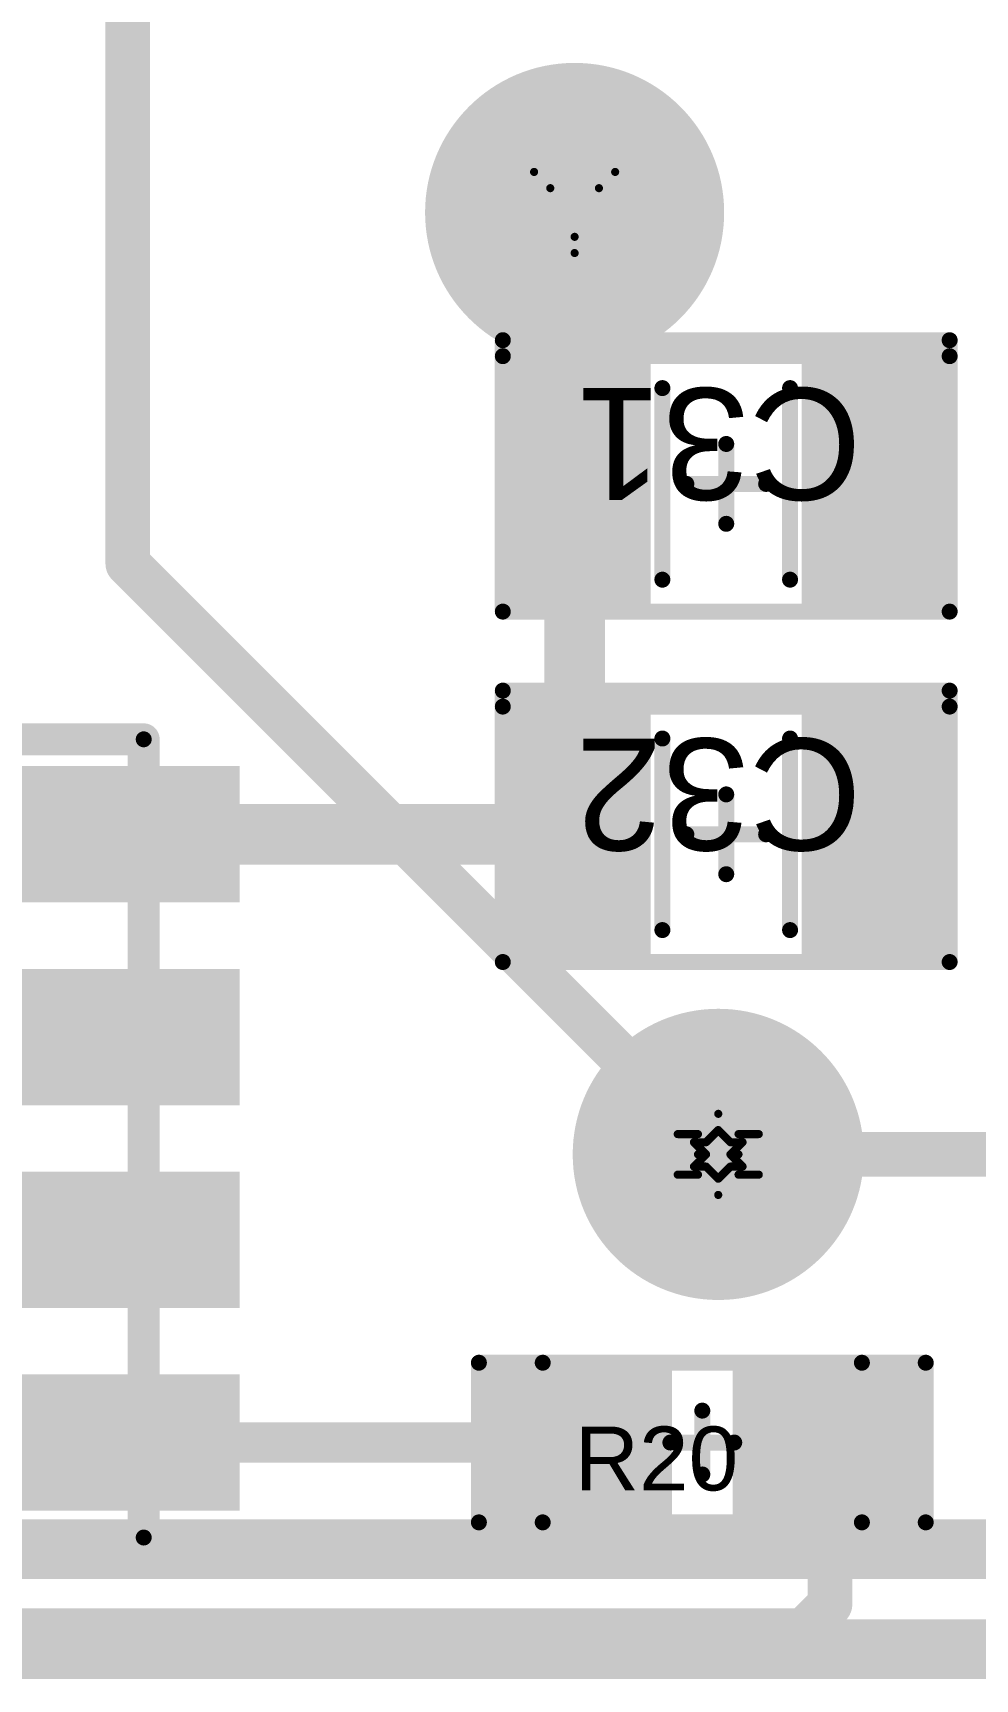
# Model space of a CAD drawing. Header units: inches. Extents: x -21 to 344, y -3 to 240.
# Drawn here: x 64.71 to 70.61, y 26.01 to 36.32 of the extents above; entities that cross this region are included whole.
import ezdxf

# ---------------------------------------------------------------- set-up
doc = ezdxf.new("R2010")
doc.units = ezdxf.units.IN
for name, color, linetype in [('Bottom 3D Body', 216, 'Continuous'), ('Bottom Layer', 5, 'Continuous'), ('Drill Drawing', 1, 'Continuous'), ('Int1 -GND)', 76, 'Continuous'), ('Int2 -PWR)', 16, 'Continuous'), ('Top Component Center', 76, 'Continuous'), ('Top Designator', 56, 'Continuous'), ('Top Layer', 1, 'Continuous'), ('Top Overlay', 2, 'Continuous'), ('Top Paste', 8, 'Continuous'), ('Top Solder', 216, 'Continuous'), ('Via Holes', 16, 'Continuous')]:
    doc.layers.add(name, color=color, linetype=linetype)
doc.styles.add('Arial', font='', dxfattribs={"height": 0.2})
doc.styles.get('Arial').set_extended_font_data('Arial')

# ---------------------------------------------------------------- blocks, each defined once
blk = doc.blocks.new('SOIC8_7')
at = {"layer": 'Top Layer'}
for points in [[(-2.2049994, 3.474999399999999), (-1.6050006, 3.474999399999999), (-1.6050006, 1.92499996), (-2.2049994, 1.92499996)], [(-0.9349994, 3.474999399999999), (-0.3350006, 3.474999399999999), (-0.3350006, 1.92499996), (-0.9349994, 1.92499996)], [(0.3350006, 3.474999399999999), (0.9349994, 3.474999399999999), (0.9349994, 1.92499996), (0.3350006, 1.92499996)], [(1.6050006, 3.474999399999999), (2.2049994, 3.474999399999999), (2.2049994, 1.92499996), (1.6050006, 1.92499996)], [(-2.2049994, -1.92499996), (-1.6050006, -1.92499996), (-1.6050006, -3.474999399999999), (-2.2049994, -3.474999399999999)], [(-0.9349994, -1.92499996), (-0.3350006, -1.92499996), (-0.3350006, -3.474999399999999), (-0.9349994, -3.474999399999999)], [(0.3350006, -1.92499996), (0.9349994, -1.92499996), (0.9349994, -3.474999399999999), (0.3350006, -3.474999399999999)], [(1.6050006, -1.92499996), (2.2049994, -1.92499996), (2.2049994, -3.474999399999999), (1.6050006, -3.474999399999999)]]:
    blk.add_hatch(color=1, dxfattribs=at).paths.add_polyline_path(points)
at = {"layer": 'Top Paste'}
for points in [[(-2.3319994, 3.6019994), (-1.4780006, 3.6019994), (-1.4780006, 1.79799996), (-2.3319994, 1.79799996)], [(-1.0619994, 3.6019994), (-0.2080006, 3.6019994), (-0.2080006, 1.79799996), (-1.0619994, 1.79799996)], [(0.2080006, 3.6019994), (1.0619994, 3.6019994), (1.0619994, 1.79799996), (0.2080006, 1.79799996)], [(1.4780006, 3.6019994), (2.3319994, 3.6019994), (2.3319994, 1.79799996), (1.4780006, 1.79799996)], [(-2.3319994, -1.79799996), (-1.4780006, -1.79799996), (-1.4780006, -3.6019994), (-2.3319994, -3.6019994)], [(-1.0619994, -1.79799996), (-0.2080006, -1.79799996), (-0.2080006, -3.6019994), (-1.0619994, -3.6019994)], [(0.2080006, -1.79799996), (1.0619994, -1.79799996), (1.0619994, -3.6019994), (0.2080006, -3.6019994)], [(1.4780006, -1.79799996), (2.3319994, -1.79799996), (2.3319994, -3.6019994), (1.4780006, -3.6019994)]]:
    blk.add_hatch(color=8, dxfattribs=at).paths.add_polyline_path(points)
at = {"layer": 'Top Solder'}
for points in [[(-2.27499926, 3.54499926), (-1.53500074, 3.54499926), (-1.53500074, 1.8550001), (-2.27499926, 1.8550001)], [(-1.00499926, 3.54499926), (-0.26500074, 3.54499926), (-0.26500074, 1.8550001), (-1.00499926, 1.8550001)], [(0.26500074, 3.54499926), (1.00499926, 3.54499926), (1.00499926, 1.8550001), (0.26500074, 1.8550001)], [(1.53500074, 3.54499926), (2.27499926, 3.54499926), (2.27499926, 1.8550001), (1.53500074, 1.8550001)], [(-2.27499926, -1.8550001), (-1.53500074, -1.8550001), (-1.53500074, -3.54499926), (-2.27499926, -3.54499926)], [(-1.00499926, -1.8550001), (-0.26500074, -1.8550001), (-0.26500074, -3.54499926), (-1.00499926, -3.54499926)], [(0.26500074, -1.8550001), (1.00499926, -1.8550001), (1.00499926, -3.54499926), (0.26500074, -3.54499926)], [(1.53500074, -1.8550001), (2.27499926, -1.8550001), (2.27499926, -3.54499926), (1.53500074, -3.54499926)]]:
    blk.add_hatch(color=216, dxfattribs=at).paths.add_polyline_path(points)
at = {"layer": 'Bottom 3D Body'}
for points in [[(-2.50000008, -2.99999908, 0.1999996, 0.1999996, 0), (-2.50000008, 2.99999908, 0.1999996, 0.1999996, 0)], [(2.50000008, 2.99999908, 0.1999996, 0.1999996, 0), (-2.50000008, 2.99999908, 0.1999996, 0.1999996, 0)], [(2.50000008, -2.99999908, 0.1999996, 0.1999996, 0), (2.50000008, 2.99999908, 0.1999996, 0.1999996, 0)], [(2.50000008, -2.99999908, 0.1999996, 0.1999996, 0), (-2.50000008, -2.99999908, 0.1999996, 0.1999996, 0)]]:
    blk.add_lwpolyline(points, format="xyseb", dxfattribs=at)
for points in [[(-2.54999998, 2.99999908, 0.0999998, 0.0999998, 1), (-2.45000018, 2.99999908, 0.0999998, 0.0999998, 1)], [(-2.54999998, 2.99999908, 0.0999998, 0.0999998, 1), (-2.45000018, 2.99999908, 0.0999998, 0.0999998, 1)], [(2.45000018, 2.99999908, 0.0999998, 0.0999998, 1), (2.54999998, 2.99999908, 0.0999998, 0.0999998, 1)], [(2.45000018, 2.99999908, 0.0999998, 0.0999998, 1), (2.54999998, 2.99999908, 0.0999998, 0.0999998, 1)], [(-1.90000128, -2.50000008, 0.2499995, 0.2499995, 1), (-2.10000088, -2.50000008, 0.2499995, 0.2499995, 1)], [(-2.16250012, -2.50000008, 0.12499848, 0.12499848, 1), (-2.03750164, -2.50000008, 0.12499848, 0.12499848, 1)], [(-1.96250052, -2.50000008, 0.12499848, 0.12499848, 1), (-1.83750204, -2.50000008, 0.12499848, 0.12499848, 1)], [(-2.54999998, -2.99999908, 0.0999998, 0.0999998, 1), (-2.45000018, -2.99999908, 0.0999998, 0.0999998, 1)], [(-2.54999998, -2.99999908, 0.0999998, 0.0999998, 1), (-2.45000018, -2.99999908, 0.0999998, 0.0999998, 1)], [(2.45000018, -2.99999908, 0.0999998, 0.0999998, 1), (2.54999998, -2.99999908, 0.0999998, 0.0999998, 1)], [(2.45000018, -2.99999908, 0.0999998, 0.0999998, 1), (2.54999998, -2.99999908, 0.0999998, 0.0999998, 1)]]:
    blk.add_lwpolyline(points, format="xyseb", close=True, dxfattribs=at)
at = {"layer": 'Top Component Center'}
for points in [[(-2.50000008, -2.99999908, 0.0999998, 0.0999998, 0), (-2.50000008, 2.99999908, 0.0999998, 0.0999998, 0)], [(2.50000008, 2.99999908, 0.0999998, 0.0999998, 0), (-2.50000008, 2.99999908, 0.0999998, 0.0999998, 0)], [(2.50000008, -2.99999908, 0.0999998, 0.0999998, 0), (2.50000008, 2.99999908, 0.0999998, 0.0999998, 0)], [(0, -0.499999, 0.0999998, 0.0999998, 0), (0, 0.499999, 0.0999998, 0.0999998, 0)], [(0.499999, 0, 0.0999998, 0.0999998, 0), (-0.499999, 0, 0.0999998, 0.0999998, 0)], [(2.50000008, -2.99999908, 0.0999998, 0.0999998, 0), (-2.50000008, -2.99999908, 0.0999998, 0.0999998, 0)]]:
    blk.add_lwpolyline(points, format="xyseb", dxfattribs=at)
for points in [[(-2.52499876, 2.99999908, 0.0499999, 0.0499999, 1), (-2.4750014, 2.99999908, 0.0499999, 0.0499999, 1)], [(-2.52499876, 2.99999908, 0.0499999, 0.0499999, 1), (-2.4750014, 2.99999908, 0.0499999, 0.0499999, 1)], [(2.4750014, 2.99999908, 0.0499999, 0.0499999, 1), (2.52499876, 2.99999908, 0.0499999, 0.0499999, 1)], [(2.4750014, 2.99999908, 0.0499999, 0.0499999, 1), (2.52499876, 2.99999908, 0.0499999, 0.0499999, 1)], [(-0.02499868, 0.499999, 0.0499999, 0.0499999, 1), (0.02499868, 0.499999, 0.0499999, 0.0499999, 1)], [(-0.5249976799999999, 0, 0.0499999, 0.0499999, 1), (-0.47500032, 0, 0.0499999, 0.0499999, 1)], [(0.47500032, 0, 0.0499999, 0.0499999, 1), (0.5249976799999999, 0, 0.0499999, 0.0499999, 1)], [(-0.02499868, -0.499999, 0.0499999, 0.0499999, 1), (0.02499868, -0.499999, 0.0499999, 0.0499999, 1)], [(-2.52499876, -2.99999908, 0.0499999, 0.0499999, 1), (-2.4750014, -2.99999908, 0.0499999, 0.0499999, 1)], [(-2.52499876, -2.99999908, 0.0499999, 0.0499999, 1), (-2.4750014, -2.99999908, 0.0499999, 0.0499999, 1)], [(2.4750014, -2.99999908, 0.0499999, 0.0499999, 1), (2.52499876, -2.99999908, 0.0499999, 0.0499999, 1)], [(2.4750014, -2.99999908, 0.0499999, 0.0499999, 1), (2.52499876, -2.99999908, 0.0499999, 0.0499999, 1)]]:
    blk.add_lwpolyline(points, format="xyseb", close=True, dxfattribs=at)
at = {"layer": 'Top Designator'}
for points in [[(-2.50000008, -2.99999908, 0.0999998, 0.0999998, 0), (-2.50000008, 2.99999908, 0.0999998, 0.0999998, 0)], [(2.50000008, 2.99999908, 0.0999998, 0.0999998, 0), (-2.50000008, 2.99999908, 0.0999998, 0.0999998, 0)], [(2.50000008, -2.99999908, 0.0999998, 0.0999998, 0), (2.50000008, 2.99999908, 0.0999998, 0.0999998, 0)], [(2.50000008, -2.99999908, 0.0999998, 0.0999998, 0), (-2.50000008, -2.99999908, 0.0999998, 0.0999998, 0)]]:
    blk.add_lwpolyline(points, format="xyseb", dxfattribs=at)
for points in [[(-2.52499876, 2.99999908, 0.0499999, 0.0499999, 1), (-2.4750014, 2.99999908, 0.0499999, 0.0499999, 1)], [(-2.52499876, 2.99999908, 0.0499999, 0.0499999, 1), (-2.4750014, 2.99999908, 0.0499999, 0.0499999, 1)], [(2.4750014, 2.99999908, 0.0499999, 0.0499999, 1), (2.52499876, 2.99999908, 0.0499999, 0.0499999, 1)], [(2.4750014, 2.99999908, 0.0499999, 0.0499999, 1), (2.52499876, 2.99999908, 0.0499999, 0.0499999, 1)], [(-2.52499876, -2.99999908, 0.0499999, 0.0499999, 1), (-2.4750014, -2.99999908, 0.0499999, 0.0499999, 1)], [(-2.52499876, -2.99999908, 0.0499999, 0.0499999, 1), (-2.4750014, -2.99999908, 0.0499999, 0.0499999, 1)], [(2.4750014, -2.99999908, 0.0499999, 0.0499999, 1), (2.52499876, -2.99999908, 0.0499999, 0.0499999, 1)], [(2.4750014, -2.99999908, 0.0499999, 0.0499999, 1), (2.52499876, -2.99999908, 0.0499999, 0.0499999, 1)]]:
    blk.add_lwpolyline(points, format="xyseb", close=True, dxfattribs=at)
at = {"layer": 'Top Overlay'}
for points in [[(-2.50000008, 0.499999, 0.1999996, 0.1999996, 0), (-2.50000008, 1.49999954, 0.1999996, 0.1999996, 0)], [(2.50000008, 1.49999954, 0.1999996, 0.1999996, 0), (-2.50000008, 1.49999954, 0.1999996, 0.1999996, 0)], [(2.50000008, -1.49999954, 0.1999996, 0.1999996, 0), (2.50000008, 1.49999954, 0.1999996, 0.1999996, 0)], [(-2.50000008, 0.499999, 0.1999996, 0.1999996, -0.9999999999999999), (-2.50000008, -0.499999, 0.1999996, 0.1999996, 0)], [(-2.50000008, -1.49999954, 0.1999996, 0.1999996, 0), (-2.50000008, -0.499999, 0.1999996, 0.1999996, 0)], [(2.50000008, -1.49999954, 0.1999996, 0.1999996, 0), (-2.50000008, -1.49999954, 0.1999996, 0.1999996, 0)]]:
    blk.add_lwpolyline(points, format="xyseb", dxfattribs=at)
for points in [[(-2.54999998, 1.49999954, 0.0999998, 0.0999998, 1), (-2.45000018, 1.49999954, 0.0999998, 0.0999998, 1)], [(-2.54999998, 1.49999954, 0.0999998, 0.0999998, 1), (-2.45000018, 1.49999954, 0.0999998, 0.0999998, 1)], [(2.45000018, 1.49999954, 0.0999998, 0.0999998, 1), (2.54999998, 1.49999954, 0.0999998, 0.0999998, 1)], [(2.45000018, 1.49999954, 0.0999998, 0.0999998, 1), (2.54999998, 1.49999954, 0.0999998, 0.0999998, 1)], [(-2.54999998, 0.499999, 0.0999998, 0.0999998, 1), (-2.45000018, 0.499999, 0.0999998, 0.0999998, 1)], [(-2.54999998, 0.499999, 0.0999998, 0.0999998, 1), (-2.45000018, 0.499999, 0.0999998, 0.0999998, 1)], [(-2.54999998, -0.499999, 0.0999998, 0.0999998, 1), (-2.45000018, -0.499999, 0.0999998, 0.0999998, 1)], [(-2.54999998, -0.499999, 0.0999998, 0.0999998, 1), (-2.45000018, -0.499999, 0.0999998, 0.0999998, 1)], [(-2.54999998, -1.49999954, 0.0999998, 0.0999998, 1), (-2.45000018, -1.49999954, 0.0999998, 0.0999998, 1)], [(-2.54999998, -1.49999954, 0.0999998, 0.0999998, 1), (-2.45000018, -1.49999954, 0.0999998, 0.0999998, 1)], [(2.45000018, -1.49999954, 0.0999998, 0.0999998, 1), (2.54999998, -1.49999954, 0.0999998, 0.0999998, 1)], [(2.45000018, -1.49999954, 0.0999998, 0.0999998, 1), (2.54999998, -1.49999954, 0.0999998, 0.0999998, 1)]]:
    blk.add_lwpolyline(points, format="xyseb", close=True, dxfattribs=at)
at = {"layer": 'Top Designator', "style": 'Arial'}
blk.add_text('U7', height=1.00000054, rotation=90, dxfattribs=at).set_placement((0.8000110999999999, -1.29998978))
blk = doc.blocks.new('RES_0603_37')
at = {"layer": 'Top Layer'}
for points in [[(-1.2827, 0.3937), (-0.3175, 0.3937), (-0.3175, -0.3937), (-1.2827, -0.3937)], [(0.3175, 0.3937), (1.2827, 0.3937), (1.2827, -0.3937), (0.3175, -0.3937)]]:
    blk.add_hatch(color=1, dxfattribs=at).paths.add_polyline_path(points)
at = {"layer": 'Top Paste'}
for points in [[(-1.4097, 0.5206999999999999), (-0.1905, 0.5206999999999999), (-0.1905, -0.5206999999999999), (-1.4097, -0.5206999999999999)], [(0.1905, 0.5206999999999999), (1.4097, 0.5206999999999999), (1.4097, -0.5206999999999999), (0.1905, -0.5206999999999999)]]:
    blk.add_hatch(color=8, dxfattribs=at).paths.add_polyline_path(points)
at = {"layer": 'Top Solder'}
for points in [[(-1.3326999, 0.4436999), (-0.2675001, 0.4436999), (-0.2675001, -0.4436999), (-1.3326999, -0.4436999)], [(0.2675001, 0.4436999), (1.3326999, 0.4436999), (1.3326999, -0.4436999), (0.2675001, -0.4436999)]]:
    blk.add_hatch(color=216, dxfattribs=at).paths.add_polyline_path(points)
at = {"layer": 'Bottom 3D Body'}
for points in [[(-1.00000054, 0.499999, 0.0999998, 0.0999998, 0), (1.00000054, 0.499999, 0.0999998, 0.0999998, 0)], [(-1.00000054, -0.499999, 0.0999998, 0.0999998, 0), (-1.00000054, 0.499999, 0.0999998, 0.0999998, 0)], [(1.00000054, -0.499999, 0.0999998, 0.0999998, 0), (1.00000054, 0.499999, 0.0999998, 0.0999998, 0)], [(-1.00000054, -0.499999, 0.0999998, 0.0999998, 0), (1.00000054, -0.499999, 0.0999998, 0.0999998, 0)]]:
    blk.add_lwpolyline(points, format="xyseb", dxfattribs=at)
for points in [[(-1.02499922, 0.499999, 0.0499999, 0.0499999, 1), (-0.97500186, 0.499999, 0.0499999, 0.0499999, 1)], [(-1.02499922, 0.499999, 0.0499999, 0.0499999, 1), (-0.97500186, 0.499999, 0.0499999, 0.0499999, 1)], [(0.97500186, 0.499999, 0.0499999, 0.0499999, 1), (1.02499922, 0.499999, 0.0499999, 0.0499999, 1)], [(0.97500186, 0.499999, 0.0499999, 0.0499999, 1), (1.02499922, 0.499999, 0.0499999, 0.0499999, 1)], [(-1.02499922, -0.499999, 0.0499999, 0.0499999, 1), (-0.97500186, -0.499999, 0.0499999, 0.0499999, 1)], [(-1.02499922, -0.499999, 0.0499999, 0.0499999, 1), (-0.97500186, -0.499999, 0.0499999, 0.0499999, 1)], [(0.97500186, -0.499999, 0.0499999, 0.0499999, 1), (1.02499922, -0.499999, 0.0499999, 0.0499999, 1)], [(0.97500186, -0.499999, 0.0499999, 0.0499999, 1), (1.02499922, -0.499999, 0.0499999, 0.0499999, 1)]]:
    blk.add_lwpolyline(points, format="xyseb", close=True, dxfattribs=at)
at = {"layer": 'Top Component Center'}
for points in [[(-1.39999974, -0.499999, 0.0999998, 0.0999998, 0), (-1.39999974, 0.499999, 0.0999998, 0.0999998, 0)], [(-1.39999974, 0.499999, 0.0999998, 0.0999998, 0), (1.39999974, 0.499999, 0.0999998, 0.0999998, 0)], [(1.39999974, -0.499999, 0.0999998, 0.0999998, 0), (1.39999974, 0.499999, 0.0999998, 0.0999998, 0)], [(0, -0.1999996, 0.0999998, 0.0999998, 0), (0, 0.1999996, 0.0999998, 0.0999998, 0)], [(-0.1999996, 0, 0.0999998, 0.0999998, 0), (0.1999996, 0, 0.0999998, 0.0999998, 0)], [(-1.39999974, -0.499999, 0.0999998, 0.0999998, 0), (1.39999974, -0.499999, 0.0999998, 0.0999998, 0)]]:
    blk.add_lwpolyline(points, format="xyseb", dxfattribs=at)
for points in [[(-1.42499842, 0.499999, 0.0499999, 0.0499999, 1), (-1.37500106, 0.499999, 0.0499999, 0.0499999, 1)], [(-1.42499842, 0.499999, 0.0499999, 0.0499999, 1), (-1.37500106, 0.499999, 0.0499999, 0.0499999, 1)], [(1.37500106, 0.499999, 0.0499999, 0.0499999, 1), (1.42499842, 0.499999, 0.0499999, 0.0499999, 1)], [(1.37500106, 0.499999, 0.0499999, 0.0499999, 1), (1.42499842, 0.499999, 0.0499999, 0.0499999, 1)], [(-0.02499868, 0.1999996, 0.0499999, 0.0499999, 1), (0.02499868, 0.1999996, 0.0499999, 0.0499999, 1)], [(-0.22499828, 0, 0.0499999, 0.0499999, 1), (-0.17500092, 0, 0.0499999, 0.0499999, 1)], [(0.17500092, 0, 0.0499999, 0.0499999, 1), (0.22499828, 0, 0.0499999, 0.0499999, 1)], [(-0.02499868, -0.1999996, 0.0499999, 0.0499999, 1), (0.02499868, -0.1999996, 0.0499999, 0.0499999, 1)], [(-1.42499842, -0.499999, 0.0499999, 0.0499999, 1), (-1.37500106, -0.499999, 0.0499999, 0.0499999, 1)], [(-1.42499842, -0.499999, 0.0499999, 0.0499999, 1), (-1.37500106, -0.499999, 0.0499999, 0.0499999, 1)], [(1.37500106, -0.499999, 0.0499999, 0.0499999, 1), (1.42499842, -0.499999, 0.0499999, 0.0499999, 1)], [(1.37500106, -0.499999, 0.0499999, 0.0499999, 1), (1.42499842, -0.499999, 0.0499999, 0.0499999, 1)]]:
    blk.add_lwpolyline(points, format="xyseb", close=True, dxfattribs=at)
at = {"layer": 'Top Designator'}
for points in [[(-1.39999974, -0.499999, 0.0999998, 0.0999998, 0), (-1.39999974, 0.499999, 0.0999998, 0.0999998, 0)], [(-1.39999974, 0.499999, 0.0999998, 0.0999998, 0), (1.39999974, 0.499999, 0.0999998, 0.0999998, 0)], [(1.39999974, -0.499999, 0.0999998, 0.0999998, 0), (1.39999974, 0.499999, 0.0999998, 0.0999998, 0)], [(-1.39999974, -0.499999, 0.0999998, 0.0999998, 0), (1.39999974, -0.499999, 0.0999998, 0.0999998, 0)]]:
    blk.add_lwpolyline(points, format="xyseb", dxfattribs=at)
for points in [[(-1.42499842, 0.499999, 0.0499999, 0.0499999, 1), (-1.37500106, 0.499999, 0.0499999, 0.0499999, 1)], [(-1.42499842, 0.499999, 0.0499999, 0.0499999, 1), (-1.37500106, 0.499999, 0.0499999, 0.0499999, 1)], [(1.37500106, 0.499999, 0.0499999, 0.0499999, 1), (1.42499842, 0.499999, 0.0499999, 0.0499999, 1)], [(1.37500106, 0.499999, 0.0499999, 0.0499999, 1), (1.42499842, 0.499999, 0.0499999, 0.0499999, 1)], [(-1.42499842, -0.499999, 0.0499999, 0.0499999, 1), (-1.37500106, -0.499999, 0.0499999, 0.0499999, 1)], [(-1.42499842, -0.499999, 0.0499999, 0.0499999, 1), (-1.37500106, -0.499999, 0.0499999, 0.0499999, 1)], [(1.37500106, -0.499999, 0.0499999, 0.0499999, 1), (1.42499842, -0.499999, 0.0499999, 0.0499999, 1)], [(1.37500106, -0.499999, 0.0499999, 0.0499999, 1), (1.42499842, -0.499999, 0.0499999, 0.0499999, 1)]]:
    blk.add_lwpolyline(points, format="xyseb", close=True, dxfattribs=at)
at = {"layer": 'Top Overlay'}
for points in [[(-1.39999974, -0.499999, 0.0999998, 0.0999998, 0), (-1.39999974, 0.499999, 0.0999998, 0.0999998, 0)], [(-1.39999974, 0.499999, 0.0999998, 0.0999998, 0), (1.39999974, 0.499999, 0.0999998, 0.0999998, 0)], [(1.39999974, -0.499999, 0.0999998, 0.0999998, 0), (1.39999974, 0.499999, 0.0999998, 0.0999998, 0)], [(-1.39999974, -0.499999, 0.0999998, 0.0999998, 0), (1.39999974, -0.499999, 0.0999998, 0.0999998, 0)]]:
    blk.add_lwpolyline(points, format="xyseb", dxfattribs=at)
for points in [[(-1.42499842, 0.499999, 0.0499999, 0.0499999, 1), (-1.37500106, 0.499999, 0.0499999, 0.0499999, 1)], [(-1.42499842, 0.499999, 0.0499999, 0.0499999, 1), (-1.37500106, 0.499999, 0.0499999, 0.0499999, 1)], [(1.37500106, 0.499999, 0.0499999, 0.0499999, 1), (1.42499842, 0.499999, 0.0499999, 0.0499999, 1)], [(1.37500106, 0.499999, 0.0499999, 0.0499999, 1), (1.42499842, 0.499999, 0.0499999, 0.0499999, 1)], [(-1.42499842, -0.499999, 0.0499999, 0.0499999, 1), (-1.37500106, -0.499999, 0.0499999, 0.0499999, 1)], [(-1.42499842, -0.499999, 0.0499999, 0.0499999, 1), (-1.37500106, -0.499999, 0.0499999, 0.0499999, 1)], [(1.37500106, -0.499999, 0.0499999, 0.0499999, 1), (1.42499842, -0.499999, 0.0499999, 0.0499999, 1)], [(1.37500106, -0.499999, 0.0499999, 0.0499999, 1), (1.42499842, -0.499999, 0.0499999, 0.0499999, 1)]]:
    blk.add_lwpolyline(points, format="xyseb", close=True, dxfattribs=at)
at = {"layer": 'Top Designator', "style": 'Arial'}
blk.add_text('R20', height=0.3999992, rotation=360, dxfattribs=at).set_placement((-0.8000009399999999, -0.2999994))
blk = doc.blocks.new('CAP_0805_94')
at = {"layer": 'Top Layer'}
for points in [[(-1.29999867, 0.64999997), (-0.59999753, 0.64999997), (-0.59999753, -0.64999997), (-1.29999867, -0.64999997)], [(0.6000000699999999, 0.64999997), (1.30000121, 0.64999997), (1.30000121, -0.64999997), (0.6000000699999999, -0.64999997)]]:
    blk.add_hatch(color=1, dxfattribs=at).paths.add_polyline_path(points)
at = {"layer": 'Top Paste'}
for points in [[(-1.42699867, 0.77699997), (-0.47299753, 0.77699997), (-0.47299753, -0.77699997), (-1.42699867, -0.77699997)], [(0.47300007, 0.77699997), (1.42700121, 0.77699997), (1.42700121, -0.77699997), (0.47300007, -0.77699997)]]:
    blk.add_hatch(color=8, dxfattribs=at).paths.add_polyline_path(points)
at = {"layer": 'Top Solder'}
for points in [[(-1.34999857, 0.69999987), (-0.54999763, 0.69999987), (-0.54999763, -0.69999987), (-1.34999857, -0.69999987)], [(0.55000017, 0.69999987), (1.35000111, 0.69999987), (1.35000111, -0.69999987), (0.55000017, -0.69999987)]]:
    blk.add_hatch(color=216, dxfattribs=at).paths.add_polyline_path(points)
at = {"layer": 'Top Component Center'}
for points in [[(1.39999974, 0.8000009399999999, 0.0999998, 0.0999998, 0), (-1.39999974, 0.8000009399999999, 0.0999998, 0.0999998, 0)], [(-1.39999974, 0.8000009399999999, 0.0999998, 0.0999998, 0), (-1.39999974, -0.90000074, 0.0999998, 0.0999998, 0)], [(1.39999974, 0.8000009399999999, 0.0999998, 0.0999998, 0), (1.39999974, -0.90000074, 0.0999998, 0.0999998, 0)], [(0, 0.2499995, 0.0999998, 0.0999998, 0), (0, -0.2499995, 0.0999998, 0.0999998, 0)], [(0.2499995, 0, 0.0999998, 0.0999998, 0), (-0.2499995, 0, 0.0999998, 0.0999998, 0)], [(1.39999974, -0.90000074, 0.0999998, 0.0999998, 0), (-1.39999974, -0.90000074, 0.0999998, 0.0999998, 0)]]:
    blk.add_lwpolyline(points, format="xyseb", dxfattribs=at)
for points in [[(-1.42499842, 0.8000009399999999, 0.0499999, 0.0499999, 1), (-1.37500106, 0.8000009399999999, 0.0499999, 0.0499999, 1)], [(-1.42499842, 0.8000009399999999, 0.0499999, 0.0499999, 1), (-1.37500106, 0.8000009399999999, 0.0499999, 0.0499999, 1)], [(1.37500106, 0.8000009399999999, 0.0499999, 0.0499999, 1), (1.42499842, 0.8000009399999999, 0.0499999, 0.0499999, 1)], [(1.37500106, 0.8000009399999999, 0.0499999, 0.0499999, 1), (1.42499842, 0.8000009399999999, 0.0499999, 0.0499999, 1)], [(-0.02499868, 0.2499995, 0.0499999, 0.0499999, 1), (0.02499868, 0.2499995, 0.0499999, 0.0499999, 1)], [(-0.27499818, 0, 0.0499999, 0.0499999, 1), (-0.22500082, 0, 0.0499999, 0.0499999, 1)], [(0.22500082, 0, 0.0499999, 0.0499999, 1), (0.27499818, 0, 0.0499999, 0.0499999, 1)], [(-0.02499868, -0.2499995, 0.0499999, 0.0499999, 1), (0.02499868, -0.2499995, 0.0499999, 0.0499999, 1)], [(-1.42499842, -0.90000074, 0.0499999, 0.0499999, 1), (-1.37500106, -0.90000074, 0.0499999, 0.0499999, 1)], [(-1.42499842, -0.90000074, 0.0499999, 0.0499999, 1), (-1.37500106, -0.90000074, 0.0499999, 0.0499999, 1)], [(1.37500106, -0.90000074, 0.0499999, 0.0499999, 1), (1.42499842, -0.90000074, 0.0499999, 0.0499999, 1)], [(1.37500106, -0.90000074, 0.0499999, 0.0499999, 1), (1.42499842, -0.90000074, 0.0499999, 0.0499999, 1)]]:
    blk.add_lwpolyline(points, format="xyseb", close=True, dxfattribs=at)
at = {"layer": 'Top Designator'}
for points in [[(-1.39999974, 0.8000009399999999, 0.0999998, 0.0999998, 0), (-1.39999974, -0.8000009399999999, 0.0999998, 0.0999998, 0)], [(1.39999974, 0.8000009399999999, 0.0999998, 0.0999998, 0), (-1.39999974, 0.8000009399999999, 0.0999998, 0.0999998, 0)], [(1.39999974, 0.8000009399999999, 0.0999998, 0.0999998, 0), (1.39999974, -0.8000009399999999, 0.0999998, 0.0999998, 0)], [(1.39999974, -0.8000009399999999, 0.0999998, 0.0999998, 0), (-1.39999974, -0.8000009399999999, 0.0999998, 0.0999998, 0)]]:
    blk.add_lwpolyline(points, format="xyseb", dxfattribs=at)
for points in [[(-1.42499842, 0.8000009399999999, 0.0499999, 0.0499999, 1), (-1.37500106, 0.8000009399999999, 0.0499999, 0.0499999, 1)], [(-1.42499842, 0.8000009399999999, 0.0499999, 0.0499999, 1), (-1.37500106, 0.8000009399999999, 0.0499999, 0.0499999, 1)], [(1.37500106, 0.8000009399999999, 0.0499999, 0.0499999, 1), (1.42499842, 0.8000009399999999, 0.0499999, 0.0499999, 1)], [(1.37500106, 0.8000009399999999, 0.0499999, 0.0499999, 1), (1.42499842, 0.8000009399999999, 0.0499999, 0.0499999, 1)], [(-1.42499842, -0.8000009399999999, 0.0499999, 0.0499999, 1), (-1.37500106, -0.8000009399999999, 0.0499999, 0.0499999, 1)], [(-1.42499842, -0.8000009399999999, 0.0499999, 0.0499999, 1), (-1.37500106, -0.8000009399999999, 0.0499999, 0.0499999, 1)], [(1.37500106, -0.8000009399999999, 0.0499999, 0.0499999, 1), (1.42499842, -0.8000009399999999, 0.0499999, 0.0499999, 1)], [(1.37500106, -0.8000009399999999, 0.0499999, 0.0499999, 1), (1.42499842, -0.8000009399999999, 0.0499999, 0.0499999, 1)]]:
    blk.add_lwpolyline(points, format="xyseb", close=True, dxfattribs=at)
at = {"layer": 'Top Overlay'}
for points in [[(-0.3999992, 0.5999987999999999, 0.0999998, 0.0999998, 0), (-0.3999992, -0.5999987999999999, 0.0999998, 0.0999998, 0)], [(0.3999992, 0.5999987999999999, 0.0999998, 0.0999998, 0), (0.3999992, -0.5999987999999999, 0.0999998, 0.0999998, 0)]]:
    blk.add_lwpolyline(points, format="xyseb", dxfattribs=at)
for points in [[(-0.4249978799999999, 0.5999987999999999, 0.0499999, 0.0499999, 1), (-0.37500052, 0.5999987999999999, 0.0499999, 0.0499999, 1)], [(0.37500052, 0.5999987999999999, 0.0499999, 0.0499999, 1), (0.4249978799999999, 0.5999987999999999, 0.0499999, 0.0499999, 1)], [(-0.4249978799999999, -0.5999987999999999, 0.0499999, 0.0499999, 1), (-0.37500052, -0.5999987999999999, 0.0499999, 0.0499999, 1)], [(0.37500052, -0.5999987999999999, 0.0499999, 0.0499999, 1), (0.4249978799999999, -0.5999987999999999, 0.0499999, 0.0499999, 1)]]:
    blk.add_lwpolyline(points, format="xyseb", close=True, dxfattribs=at)
at = {"layer": 'Top Designator', "style": 'Arial'}
blk.add_text('C32', height=0.7000011399999999, dxfattribs=at).set_placement((-0.8499983, -0.5999987999999999))
blk = doc.blocks.new('CAP_0805_95')
at = {"layer": 'Top Layer'}
for points in [[(-1.29999867, 0.64999997), (-0.59999753, 0.64999997), (-0.59999753, -0.64999997), (-1.29999867, -0.64999997)], [(0.6000000699999999, 0.64999997), (1.30000121, 0.64999997), (1.30000121, -0.64999997), (0.6000000699999999, -0.64999997)]]:
    blk.add_hatch(color=1, dxfattribs=at).paths.add_polyline_path(points)
at = {"layer": 'Top Paste'}
for points in [[(-1.42699867, 0.77699997), (-0.47299753, 0.77699997), (-0.47299753, -0.77699997), (-1.42699867, -0.77699997)], [(0.47300007, 0.77699997), (1.42700121, 0.77699997), (1.42700121, -0.77699997), (0.47300007, -0.77699997)]]:
    blk.add_hatch(color=8, dxfattribs=at).paths.add_polyline_path(points)
at = {"layer": 'Top Solder'}
for points in [[(-1.34999857, 0.69999987), (-0.54999763, 0.69999987), (-0.54999763, -0.69999987), (-1.34999857, -0.69999987)], [(0.55000017, 0.69999987), (1.35000111, 0.69999987), (1.35000111, -0.69999987), (0.55000017, -0.69999987)]]:
    blk.add_hatch(color=216, dxfattribs=at).paths.add_polyline_path(points)
at = {"layer": 'Top Component Center'}
for points in [[(1.39999974, 0.8000009399999999, 0.0999998, 0.0999998, 0), (-1.39999974, 0.8000009399999999, 0.0999998, 0.0999998, 0)], [(-1.39999974, 0.8000009399999999, 0.0999998, 0.0999998, 0), (-1.39999974, -0.90000074, 0.0999998, 0.0999998, 0)], [(1.39999974, 0.8000009399999999, 0.0999998, 0.0999998, 0), (1.39999974, -0.90000074, 0.0999998, 0.0999998, 0)], [(0, 0.2499995, 0.0999998, 0.0999998, 0), (0, -0.2499995, 0.0999998, 0.0999998, 0)], [(0.2499995, 0, 0.0999998, 0.0999998, 0), (-0.2499995, 0, 0.0999998, 0.0999998, 0)], [(1.39999974, -0.90000074, 0.0999998, 0.0999998, 0), (-1.39999974, -0.90000074, 0.0999998, 0.0999998, 0)]]:
    blk.add_lwpolyline(points, format="xyseb", dxfattribs=at)
for points in [[(-1.42499842, 0.8000009399999999, 0.0499999, 0.0499999, 1), (-1.37500106, 0.8000009399999999, 0.0499999, 0.0499999, 1)], [(-1.42499842, 0.8000009399999999, 0.0499999, 0.0499999, 1), (-1.37500106, 0.8000009399999999, 0.0499999, 0.0499999, 1)], [(1.37500106, 0.8000009399999999, 0.0499999, 0.0499999, 1), (1.42499842, 0.8000009399999999, 0.0499999, 0.0499999, 1)], [(1.37500106, 0.8000009399999999, 0.0499999, 0.0499999, 1), (1.42499842, 0.8000009399999999, 0.0499999, 0.0499999, 1)], [(-0.02499868, 0.2499995, 0.0499999, 0.0499999, 1), (0.02499868, 0.2499995, 0.0499999, 0.0499999, 1)], [(-0.27499818, 0, 0.0499999, 0.0499999, 1), (-0.22500082, 0, 0.0499999, 0.0499999, 1)], [(0.22500082, 0, 0.0499999, 0.0499999, 1), (0.27499818, 0, 0.0499999, 0.0499999, 1)], [(-0.02499868, -0.2499995, 0.0499999, 0.0499999, 1), (0.02499868, -0.2499995, 0.0499999, 0.0499999, 1)], [(-1.42499842, -0.90000074, 0.0499999, 0.0499999, 1), (-1.37500106, -0.90000074, 0.0499999, 0.0499999, 1)], [(-1.42499842, -0.90000074, 0.0499999, 0.0499999, 1), (-1.37500106, -0.90000074, 0.0499999, 0.0499999, 1)], [(1.37500106, -0.90000074, 0.0499999, 0.0499999, 1), (1.42499842, -0.90000074, 0.0499999, 0.0499999, 1)], [(1.37500106, -0.90000074, 0.0499999, 0.0499999, 1), (1.42499842, -0.90000074, 0.0499999, 0.0499999, 1)]]:
    blk.add_lwpolyline(points, format="xyseb", close=True, dxfattribs=at)
at = {"layer": 'Top Designator'}
for points in [[(-1.39999974, 0.8000009399999999, 0.0999998, 0.0999998, 0), (-1.39999974, -0.8000009399999999, 0.0999998, 0.0999998, 0)], [(1.39999974, 0.8000009399999999, 0.0999998, 0.0999998, 0), (-1.39999974, 0.8000009399999999, 0.0999998, 0.0999998, 0)], [(1.39999974, 0.8000009399999999, 0.0999998, 0.0999998, 0), (1.39999974, -0.8000009399999999, 0.0999998, 0.0999998, 0)], [(1.39999974, -0.8000009399999999, 0.0999998, 0.0999998, 0), (-1.39999974, -0.8000009399999999, 0.0999998, 0.0999998, 0)]]:
    blk.add_lwpolyline(points, format="xyseb", dxfattribs=at)
for points in [[(-1.42499842, 0.8000009399999999, 0.0499999, 0.0499999, 1), (-1.37500106, 0.8000009399999999, 0.0499999, 0.0499999, 1)], [(-1.42499842, 0.8000009399999999, 0.0499999, 0.0499999, 1), (-1.37500106, 0.8000009399999999, 0.0499999, 0.0499999, 1)], [(1.37500106, 0.8000009399999999, 0.0499999, 0.0499999, 1), (1.42499842, 0.8000009399999999, 0.0499999, 0.0499999, 1)], [(1.37500106, 0.8000009399999999, 0.0499999, 0.0499999, 1), (1.42499842, 0.8000009399999999, 0.0499999, 0.0499999, 1)], [(-1.42499842, -0.8000009399999999, 0.0499999, 0.0499999, 1), (-1.37500106, -0.8000009399999999, 0.0499999, 0.0499999, 1)], [(-1.42499842, -0.8000009399999999, 0.0499999, 0.0499999, 1), (-1.37500106, -0.8000009399999999, 0.0499999, 0.0499999, 1)], [(1.37500106, -0.8000009399999999, 0.0499999, 0.0499999, 1), (1.42499842, -0.8000009399999999, 0.0499999, 0.0499999, 1)], [(1.37500106, -0.8000009399999999, 0.0499999, 0.0499999, 1), (1.42499842, -0.8000009399999999, 0.0499999, 0.0499999, 1)]]:
    blk.add_lwpolyline(points, format="xyseb", close=True, dxfattribs=at)
at = {"layer": 'Top Overlay'}
for points in [[(-0.3999992, 0.5999987999999999, 0.0999998, 0.0999998, 0), (-0.3999992, -0.5999987999999999, 0.0999998, 0.0999998, 0)], [(0.3999992, 0.5999987999999999, 0.0999998, 0.0999998, 0), (0.3999992, -0.5999987999999999, 0.0999998, 0.0999998, 0)]]:
    blk.add_lwpolyline(points, format="xyseb", dxfattribs=at)
for points in [[(-0.4249978799999999, 0.5999987999999999, 0.0499999, 0.0499999, 1), (-0.37500052, 0.5999987999999999, 0.0499999, 0.0499999, 1)], [(0.37500052, 0.5999987999999999, 0.0499999, 0.0499999, 1), (0.4249978799999999, 0.5999987999999999, 0.0499999, 0.0499999, 1)], [(-0.4249978799999999, -0.5999987999999999, 0.0499999, 0.0499999, 1), (-0.37500052, -0.5999987999999999, 0.0499999, 0.0499999, 1)], [(0.37500052, -0.5999987999999999, 0.0499999, 0.0499999, 1), (0.4249978799999999, -0.5999987999999999, 0.0499999, 0.0499999, 1)]]:
    blk.add_lwpolyline(points, format="xyseb", close=True, dxfattribs=at)
at = {"layer": 'Top Designator', "style": 'Arial'}
blk.add_text('C31', height=0.7000011399999999, dxfattribs=at).set_placement((-0.8499983, -0.6000038799999999))

msp = doc.modelspace()

# ---------------------------------------------------------------- hatches: boundary and pattern name
at = {"layer": 'Bottom Layer'}
h = msp.add_hatch(color=5, dxfattribs=at)
edge = h.paths.add_edge_path()
edge.add_arc((68.10000095999999, 35.20000072), 0.2999994, 0, 360)
h = msp.add_hatch(color=5, dxfattribs=at)
edge = h.paths.add_edge_path()
edge.add_arc((68.99999916, 29.29999982), 0.2499995, 0, 360)
at = {"layer": 'Int1 -GND)'}
h = msp.add_hatch(color=7, dxfattribs=at)
edge = h.paths.add_edge_path()
edge.add_arc((68.10000095999999, 35.20000072), 0.9369983799999999, 0, 360)
h = msp.add_hatch(color=7, dxfattribs=at)
edge = h.paths.add_edge_path()
edge.add_arc((68.99999916, 29.29999982), 0.9119997, 0, 360)
at = {"layer": 'Int2 -PWR)'}
h = msp.add_hatch(color=7, dxfattribs=at)
edge = h.paths.add_edge_path()
edge.add_arc((68.99999916, 29.29999982), 0.9119997, 0, 360)
at = {"layer": 'Top Layer'}
h = msp.add_hatch(color=1, dxfattribs=at)
edge = h.paths.add_edge_path()
edge.add_arc((68.10000095999999, 35.20000072), 0.2999994, 0, 360)
h = msp.add_hatch(color=1, dxfattribs=at)
edge = h.paths.add_edge_path()
edge.add_arc((68.99999916, 29.29999982), 0.2499995, 0, 360)
at = {"layer": 'Via Holes'}
h = msp.add_hatch(color=7, dxfattribs=at)
edge = h.paths.add_edge_path()
edge.add_arc((68.10000095999999, 35.20000072), 0.17499838, 0, 360)
h = msp.add_hatch(color=7, dxfattribs=at)
edge = h.paths.add_edge_path()
edge.add_arc((68.99999916, 29.29999982), 0.1499997, 0, 360)

# ---------------------------------------------------------------- linework, layer by layer
at = {"layer": 'Bottom Layer'}
for points in [[(65.29999894, 33.00000004, 0.2794, 0.2794, 0), (65.29999894, 38.4999992, 0.2794, 0.2794, 0)], [(65.29999894, 33.00000004, 0.2794, 0.2794, 0), (68.99999916, 29.29999982, 0.2794, 0.2794, 0)], [(62.18615452, 26.82730982, 0.37330888, 0.37330888, 0), (73.35400874, 26.82730982, 0.37330888, 0.37330888, 0)], [(62.44599398, 26.20000094, 0.37330888, 0.37330888, 0), (73.61384819999999, 26.20000094, 0.37330888, 0.37330888, 0)]]:
    msp.add_lwpolyline(points, format="xyseb", dxfattribs=at)
for points in [[(65.23014894, 33.00000004, 0.1397, 0.1397, 1), (65.36984894, 33.00000004, 0.1397, 0.1397, 1)], [(65.23014894, 33.00000004, 0.1397, 0.1397, 1), (65.36984894, 33.00000004, 0.1397, 0.1397, 1)], [(68.93014916, 29.29999982, 0.1397, 0.1397, 1), (69.06984915999999, 29.29999982, 0.1397, 0.1397, 1)]]:
    msp.add_lwpolyline(points, format="xyseb", close=True, dxfattribs=at)
at = {"layer": 'Drill Drawing'}
for points in [[(67.84600096, 35.45400072, 0.0508, 0.0508, 0), (68.35400096, 35.45400072, 0.0508, 0.0508, 0)], [(67.84600096, 35.45400072, 0.0508, 0.0508, 0), (68.10000095999999, 34.94600072, 0.0508, 0.0508, 0)], [(68.10000095999999, 34.94600072, 0.0508, 0.0508, 0), (68.35400096, 35.45400072, 0.0508, 0.0508, 0)], [(67.94760096, 35.35240072, 0.0508, 0.0508, 0), (68.25240096, 35.35240072, 0.0508, 0.0508, 0)], [(67.94760096, 35.35240072, 0.0508, 0.0508, 0), (68.10000095999999, 35.04760072, 0.0508, 0.0508, 0)], [(68.10000095999999, 35.04760072, 0.0508, 0.0508, 0), (68.25240096, 35.35240072, 0.0508, 0.0508, 0)], [(68.87299915999999, 29.42699982, 0.0508, 0.0508, 0), (68.99999916, 29.55399982, 0.0508, 0.0508, 0)], [(68.99999916, 29.55399982, 0.0508, 0.0508, 0), (69.12699916, 29.42699982, 0.0508, 0.0508, 0)], [(68.74599916, 29.42699982, 0.0508, 0.0508, 0), (68.87299915999999, 29.29999982, 0.0508, 0.0508, 0)], [(68.74599916, 29.42699982, 0.0508, 0.0508, 0), (68.87299915999999, 29.42699982, 0.0508, 0.0508, 0)], [(68.84759915999999, 29.37619982, 0.0508, 0.0508, 0), (68.92379916, 29.29999982, 0.0508, 0.0508, 0)], [(68.84759915999999, 29.37619982, 0.0508, 0.0508, 0), (68.92379916, 29.37619982, 0.0508, 0.0508, 0)], [(68.92379916, 29.37619982, 0.0508, 0.0508, 0), (68.99999916, 29.45239982, 0.0508, 0.0508, 0)], [(68.99999916, 29.45239982, 0.0508, 0.0508, 0), (69.07619915999999, 29.37619982, 0.0508, 0.0508, 0)], [(69.07619915999999, 29.37619982, 0.0508, 0.0508, 0), (69.15239916, 29.37619982, 0.0508, 0.0508, 0)], [(69.07619915999999, 29.29999982, 0.0508, 0.0508, 0), (69.15239916, 29.37619982, 0.0508, 0.0508, 0)], [(69.12699916, 29.42699982, 0.0508, 0.0508, 0), (69.25399915999999, 29.42699982, 0.0508, 0.0508, 0)], [(69.12699916, 29.29999982, 0.0508, 0.0508, 0), (69.25399915999999, 29.42699982, 0.0508, 0.0508, 0)], [(68.74599916, 29.17299982, 0.0508, 0.0508, 0), (68.87299915999999, 29.29999982, 0.0508, 0.0508, 0)], [(68.84759915999999, 29.22379982, 0.0508, 0.0508, 0), (68.92379916, 29.29999982, 0.0508, 0.0508, 0)], [(69.07619915999999, 29.29999982, 0.0508, 0.0508, 0), (69.15239916, 29.22379982, 0.0508, 0.0508, 0)], [(69.12699916, 29.29999982, 0.0508, 0.0508, 0), (69.25399915999999, 29.17299982, 0.0508, 0.0508, 0)], [(68.74599916, 29.17299982, 0.0508, 0.0508, 0), (68.87299915999999, 29.17299982, 0.0508, 0.0508, 0)], [(68.84759915999999, 29.22379982, 0.0508, 0.0508, 0), (68.92379916, 29.22379982, 0.0508, 0.0508, 0)], [(68.87299915999999, 29.17299982, 0.0508, 0.0508, 0), (68.99999916, 29.04599982, 0.0508, 0.0508, 0)], [(68.92379916, 29.22379982, 0.0508, 0.0508, 0), (68.99999916, 29.14759982, 0.0508, 0.0508, 0)], [(68.99999916, 29.14759982, 0.0508, 0.0508, 0), (69.07619915999999, 29.22379982, 0.0508, 0.0508, 0)], [(68.99999916, 29.04599982, 0.0508, 0.0508, 0), (69.12699916, 29.17299982, 0.0508, 0.0508, 0)], [(69.07619915999999, 29.22379982, 0.0508, 0.0508, 0), (69.15239916, 29.22379982, 0.0508, 0.0508, 0)], [(69.12699916, 29.17299982, 0.0508, 0.0508, 0), (69.25399915999999, 29.17299982, 0.0508, 0.0508, 0)]]:
    msp.add_lwpolyline(points, format="xyseb", dxfattribs=at)
for points in [[(67.83330095999999, 35.45400072, 0.0254, 0.0254, 1), (67.85870096, 35.45400072, 0.0254, 0.0254, 1)], [(67.83330095999999, 35.45400072, 0.0254, 0.0254, 1), (67.85870096, 35.45400072, 0.0254, 0.0254, 1)], [(68.34130096, 35.45400072, 0.0254, 0.0254, 1), (68.36670095999999, 35.45400072, 0.0254, 0.0254, 1)], [(68.34130096, 35.45400072, 0.0254, 0.0254, 1), (68.36670095999999, 35.45400072, 0.0254, 0.0254, 1)], [(67.93490096, 35.35240072, 0.0254, 0.0254, 1), (67.96030096, 35.35240072, 0.0254, 0.0254, 1)], [(67.93490096, 35.35240072, 0.0254, 0.0254, 1), (67.96030096, 35.35240072, 0.0254, 0.0254, 1)], [(68.23970096, 35.35240072, 0.0254, 0.0254, 1), (68.26510096, 35.35240072, 0.0254, 0.0254, 1)], [(68.23970096, 35.35240072, 0.0254, 0.0254, 1), (68.26510096, 35.35240072, 0.0254, 0.0254, 1)], [(68.08730096000001, 35.04760072, 0.0254, 0.0254, 1), (68.11270096, 35.04760072, 0.0254, 0.0254, 1)], [(68.08730096000001, 35.04760072, 0.0254, 0.0254, 1), (68.11270096, 35.04760072, 0.0254, 0.0254, 1)], [(68.08730096000001, 34.94600072, 0.0254, 0.0254, 1), (68.11270096, 34.94600072, 0.0254, 0.0254, 1)], [(68.08730096000001, 34.94600072, 0.0254, 0.0254, 1), (68.11270096, 34.94600072, 0.0254, 0.0254, 1)], [(68.98729915999999, 29.55399982, 0.0254, 0.0254, 1), (69.01269916, 29.55399982, 0.0254, 0.0254, 1)], [(68.98729915999999, 29.55399982, 0.0254, 0.0254, 1), (69.01269916, 29.55399982, 0.0254, 0.0254, 1)], [(68.73329916, 29.42699982, 0.0254, 0.0254, 1), (68.75869915999999, 29.42699982, 0.0254, 0.0254, 1)], [(68.73329916, 29.42699982, 0.0254, 0.0254, 1), (68.75869915999999, 29.42699982, 0.0254, 0.0254, 1)], [(68.83489916, 29.37619982, 0.0254, 0.0254, 1), (68.86029916, 29.37619982, 0.0254, 0.0254, 1)], [(68.83489916, 29.37619982, 0.0254, 0.0254, 1), (68.86029916, 29.37619982, 0.0254, 0.0254, 1)], [(68.86029916, 29.42699982, 0.0254, 0.0254, 1), (68.88569916, 29.42699982, 0.0254, 0.0254, 1)], [(68.86029916, 29.42699982, 0.0254, 0.0254, 1), (68.88569916, 29.42699982, 0.0254, 0.0254, 1)], [(68.91109915999999, 29.37619982, 0.0254, 0.0254, 1), (68.93649916, 29.37619982, 0.0254, 0.0254, 1)], [(68.91109915999999, 29.37619982, 0.0254, 0.0254, 1), (68.93649916, 29.37619982, 0.0254, 0.0254, 1)], [(68.98729915999999, 29.45239982, 0.0254, 0.0254, 1), (69.01269916, 29.45239982, 0.0254, 0.0254, 1)], [(68.98729915999999, 29.45239982, 0.0254, 0.0254, 1), (69.01269916, 29.45239982, 0.0254, 0.0254, 1)], [(69.06349915999999, 29.37619982, 0.0254, 0.0254, 1), (69.08889916, 29.37619982, 0.0254, 0.0254, 1)], [(69.06349915999999, 29.37619982, 0.0254, 0.0254, 1), (69.08889916, 29.37619982, 0.0254, 0.0254, 1)], [(69.11429915999999, 29.42699982, 0.0254, 0.0254, 1), (69.13969916, 29.42699982, 0.0254, 0.0254, 1)], [(69.11429915999999, 29.42699982, 0.0254, 0.0254, 1), (69.13969916, 29.42699982, 0.0254, 0.0254, 1)], [(69.13969916, 29.37619982, 0.0254, 0.0254, 1), (69.16509916, 29.37619982, 0.0254, 0.0254, 1)], [(69.13969916, 29.37619982, 0.0254, 0.0254, 1), (69.16509916, 29.37619982, 0.0254, 0.0254, 1)], [(69.24129916, 29.42699982, 0.0254, 0.0254, 1), (69.26669916, 29.42699982, 0.0254, 0.0254, 1)], [(69.24129916, 29.42699982, 0.0254, 0.0254, 1), (69.26669916, 29.42699982, 0.0254, 0.0254, 1)], [(68.86029916, 29.29999982, 0.0254, 0.0254, 1), (68.88569916, 29.29999982, 0.0254, 0.0254, 1)], [(68.86029916, 29.29999982, 0.0254, 0.0254, 1), (68.88569916, 29.29999982, 0.0254, 0.0254, 1)], [(68.91109915999999, 29.29999982, 0.0254, 0.0254, 1), (68.93649916, 29.29999982, 0.0254, 0.0254, 1)], [(68.91109915999999, 29.29999982, 0.0254, 0.0254, 1), (68.93649916, 29.29999982, 0.0254, 0.0254, 1)], [(69.06349915999999, 29.29999982, 0.0254, 0.0254, 1), (69.08889916, 29.29999982, 0.0254, 0.0254, 1)], [(69.06349915999999, 29.29999982, 0.0254, 0.0254, 1), (69.08889916, 29.29999982, 0.0254, 0.0254, 1)], [(69.11429915999999, 29.29999982, 0.0254, 0.0254, 1), (69.13969916, 29.29999982, 0.0254, 0.0254, 1)], [(69.11429915999999, 29.29999982, 0.0254, 0.0254, 1), (69.13969916, 29.29999982, 0.0254, 0.0254, 1)], [(68.73329916, 29.17299982, 0.0254, 0.0254, 1), (68.75869915999999, 29.17299982, 0.0254, 0.0254, 1)], [(68.73329916, 29.17299982, 0.0254, 0.0254, 1), (68.75869915999999, 29.17299982, 0.0254, 0.0254, 1)], [(68.83489916, 29.22379982, 0.0254, 0.0254, 1), (68.86029916, 29.22379982, 0.0254, 0.0254, 1)], [(68.83489916, 29.22379982, 0.0254, 0.0254, 1), (68.86029916, 29.22379982, 0.0254, 0.0254, 1)], [(68.86029916, 29.17299982, 0.0254, 0.0254, 1), (68.88569916, 29.17299982, 0.0254, 0.0254, 1)], [(68.86029916, 29.17299982, 0.0254, 0.0254, 1), (68.88569916, 29.17299982, 0.0254, 0.0254, 1)], [(68.91109915999999, 29.22379982, 0.0254, 0.0254, 1), (68.93649916, 29.22379982, 0.0254, 0.0254, 1)], [(68.91109915999999, 29.22379982, 0.0254, 0.0254, 1), (68.93649916, 29.22379982, 0.0254, 0.0254, 1)], [(69.06349915999999, 29.22379982, 0.0254, 0.0254, 1), (69.08889916, 29.22379982, 0.0254, 0.0254, 1)], [(69.06349915999999, 29.22379982, 0.0254, 0.0254, 1), (69.08889916, 29.22379982, 0.0254, 0.0254, 1)], [(69.11429915999999, 29.17299982, 0.0254, 0.0254, 1), (69.13969916, 29.17299982, 0.0254, 0.0254, 1)], [(69.11429915999999, 29.17299982, 0.0254, 0.0254, 1), (69.13969916, 29.17299982, 0.0254, 0.0254, 1)], [(69.13969916, 29.22379982, 0.0254, 0.0254, 1), (69.16509916, 29.22379982, 0.0254, 0.0254, 1)], [(69.13969916, 29.22379982, 0.0254, 0.0254, 1), (69.16509916, 29.22379982, 0.0254, 0.0254, 1)], [(69.24129916, 29.17299982, 0.0254, 0.0254, 1), (69.26669916, 29.17299982, 0.0254, 0.0254, 1)], [(69.24129916, 29.17299982, 0.0254, 0.0254, 1), (69.26669916, 29.17299982, 0.0254, 0.0254, 1)], [(68.98729915999999, 29.14759982, 0.0254, 0.0254, 1), (69.01269916, 29.14759982, 0.0254, 0.0254, 1)], [(68.98729915999999, 29.14759982, 0.0254, 0.0254, 1), (69.01269916, 29.14759982, 0.0254, 0.0254, 1)], [(68.98729915999999, 29.04599982, 0.0254, 0.0254, 1), (69.01269916, 29.04599982, 0.0254, 0.0254, 1)], [(68.98729915999999, 29.04599982, 0.0254, 0.0254, 1), (69.01269916, 29.04599982, 0.0254, 0.0254, 1)]]:
    msp.add_lwpolyline(points, format="xyseb", close=True, dxfattribs=at)
at = {"layer": 'Int2 -PWR)'}
for points in [[(67.86640224, 35.84181046, 0.254, 0.254, -0.176326980708465), (68.33359968, 35.84181046, 0.254, 0.254, 0)], [(67.45819121999999, 34.966402, 0.254, 0.254, -0.176326980708465), (67.45819121999999, 35.43359944, 0.254, 0.254, 0)], [(68.74181069999999, 35.43359944, 0.254, 0.254, -0.1763269807084648), (68.74181069999999, 34.966402, 0.254, 0.254, 0)], [(68.33359968, 34.55819097999999, 0.254, 0.254, -0.176326980708465), (67.86640224, 34.55819097999999, 0.254, 0.254, 0)]]:
    msp.add_lwpolyline(points, format="xyseb", dxfattribs=at)
for points in [[(67.80290224, 35.84181046, 0.127, 0.127, 1), (67.92990224, 35.84181046, 0.127, 0.127, 1)], [(68.27009968, 35.84181046, 0.127, 0.127, 1), (68.39709968, 35.84181046, 0.127, 0.127, 1)], [(67.39469122, 35.43359944, 0.127, 0.127, 1), (67.52169122, 35.43359944, 0.127, 0.127, 1)], [(68.6783107, 35.43359944, 0.127, 0.127, 1), (68.8053107, 35.43359944, 0.127, 0.127, 1)], [(67.39469122, 34.966402, 0.127, 0.127, 1), (67.52169122, 34.966402, 0.127, 0.127, 1)], [(68.6783107, 34.966402, 0.127, 0.127, 1), (68.8053107, 34.966402, 0.127, 0.127, 1)], [(67.80290224, 34.55819097999999, 0.127, 0.127, 1), (67.92990224, 34.55819097999999, 0.127, 0.127, 1)], [(68.27009968, 34.55819097999999, 0.127, 0.127, 1), (68.39709968, 34.55819097999999, 0.127, 0.127, 1)]]:
    msp.add_lwpolyline(points, format="xyseb", close=True, dxfattribs=at)
at = {"layer": 'Top Layer'}
for points in [[(68.10000095999999, 33.49999904, 0.3809999999999999, 0.3809999999999999, 0), (68.10000095999999, 35.20000072, 0.3809999999999999, 0.3809999999999999, 0)], [(68.10000095999999, 31.30499962, 0.3809999999999999, 0.3809999999999999, 0), (68.10000095999999, 33.49999904, 0.3809999999999999, 0.3809999999999999, 0)], [(65.10000188, 31.30499962, 0.3809999999999999, 0.3809999999999999, 0), (68.10000095999999, 31.30499962, 0.3809999999999999, 0.3809999999999999, 0)], [(68.99999916, 29.29999982, 0.2794, 0.2794, 0), (72.39999998, 29.29999982, 0.2794, 0.2794, 0)], [(65.10000188, 27.49499962, 0.254, 0.254, 0), (66.25600159999999, 27.49499962, 0.254, 0.254, 0)], [(66.25600159999999, 27.49499962, 0.254, 0.254, 0), (66.25600414, 27.49499708, 0.254, 0.254, 0)], [(66.25600414, 27.49499708, 0.254, 0.254, 0), (68.10000095999999, 27.49499708, 0.254, 0.254, 0)], [(69.70020096, 26.48116878, 0.2794, 0.2794, 0), (69.70020096, 27.49499708, 0.2794, 0.2794, 0)], [(69.53653098, 26.3174988, 0.2794, 0.2794, 0), (69.70020096, 26.48116878, 0.2794, 0.2794, 0)], [(58.65187659999999, 26.3174988, 0.2794, 0.2794, 0), (69.53653098, 26.3174988, 0.2794, 0.2794, 0)]]:
    msp.add_lwpolyline(points, format="xyseb", dxfattribs=at)
for points in [[(68.00475096, 35.20000072, 0.1905, 0.1905, 1), (68.19525096, 35.20000072, 0.1905, 0.1905, 1)], [(68.00475096, 33.49999904, 0.1905, 0.1905, 1), (68.19525096, 33.49999904, 0.1905, 0.1905, 1)], [(68.00475096, 33.49999904, 0.1905, 0.1905, 1), (68.19525096, 33.49999904, 0.1905, 0.1905, 1)], [(65.00475188, 31.30499962, 0.1905, 0.1905, 1), (65.19525188, 31.30499962, 0.1905, 0.1905, 1)], [(68.00475096, 31.30499962, 0.1905, 0.1905, 1), (68.19525096, 31.30499962, 0.1905, 0.1905, 1)], [(68.00475096, 31.30499962, 0.1905, 0.1905, 1), (68.19525096, 31.30499962, 0.1905, 0.1905, 1)], [(68.93014916, 29.29999982, 0.1397, 0.1397, 1), (69.06984915999999, 29.29999982, 0.1397, 0.1397, 1)], [(65.03650188, 27.49499962, 0.127, 0.127, 1), (65.16350188, 27.49499962, 0.127, 0.127, 1)], [(66.1925016, 27.49499962, 0.127, 0.127, 1), (66.3195016, 27.49499962, 0.127, 0.127, 1)], [(66.1925016, 27.49499962, 0.127, 0.127, 1), (66.3195016, 27.49499962, 0.127, 0.127, 1)], [(66.19250414, 27.49499708, 0.127, 0.127, 1), (66.31950414, 27.49499708, 0.127, 0.127, 1)], [(66.19250414, 27.49499708, 0.127, 0.127, 1), (66.31950414, 27.49499708, 0.127, 0.127, 1)], [(68.03650096, 27.49499708, 0.127, 0.127, 1), (68.16350096, 27.49499708, 0.127, 0.127, 1)], [(69.63035095999999, 27.49499708, 0.1397, 0.1397, 1), (69.77005095999999, 27.49499708, 0.1397, 0.1397, 1)], [(69.63035095999999, 26.48116878, 0.1397, 0.1397, 1), (69.77005095999999, 26.48116878, 0.1397, 0.1397, 1)], [(69.63035095999999, 26.48116878, 0.1397, 0.1397, 1), (69.77005095999999, 26.48116878, 0.1397, 0.1397, 1)], [(69.46668097999999, 26.3174988, 0.1397, 0.1397, 1), (69.60638098, 26.3174988, 0.1397, 0.1397, 1)], [(69.46668097999999, 26.3174988, 0.1397, 0.1397, 1), (69.60638098, 26.3174988, 0.1397, 0.1397, 1)]]:
    msp.add_lwpolyline(points, format="xyseb", close=True, dxfattribs=at)

# ---------------------------------------------------------------- block references
for name, p, rotation in [('CAP_0805_95', (69.05000159999999, 33.49999904), 180), ('CAP_0805_94', (69.05000159999999, 31.30499962), 180), ('SOIC8_7', (62.4000022, 29.39999962), 270)]:
    msp.add_blockref(name, p, dxfattribs=dict(rotation=rotation))
msp.add_blockref('RES_0603_37', (68.90010096, 27.49499708))

doc.saveas('drawing.dxf')
